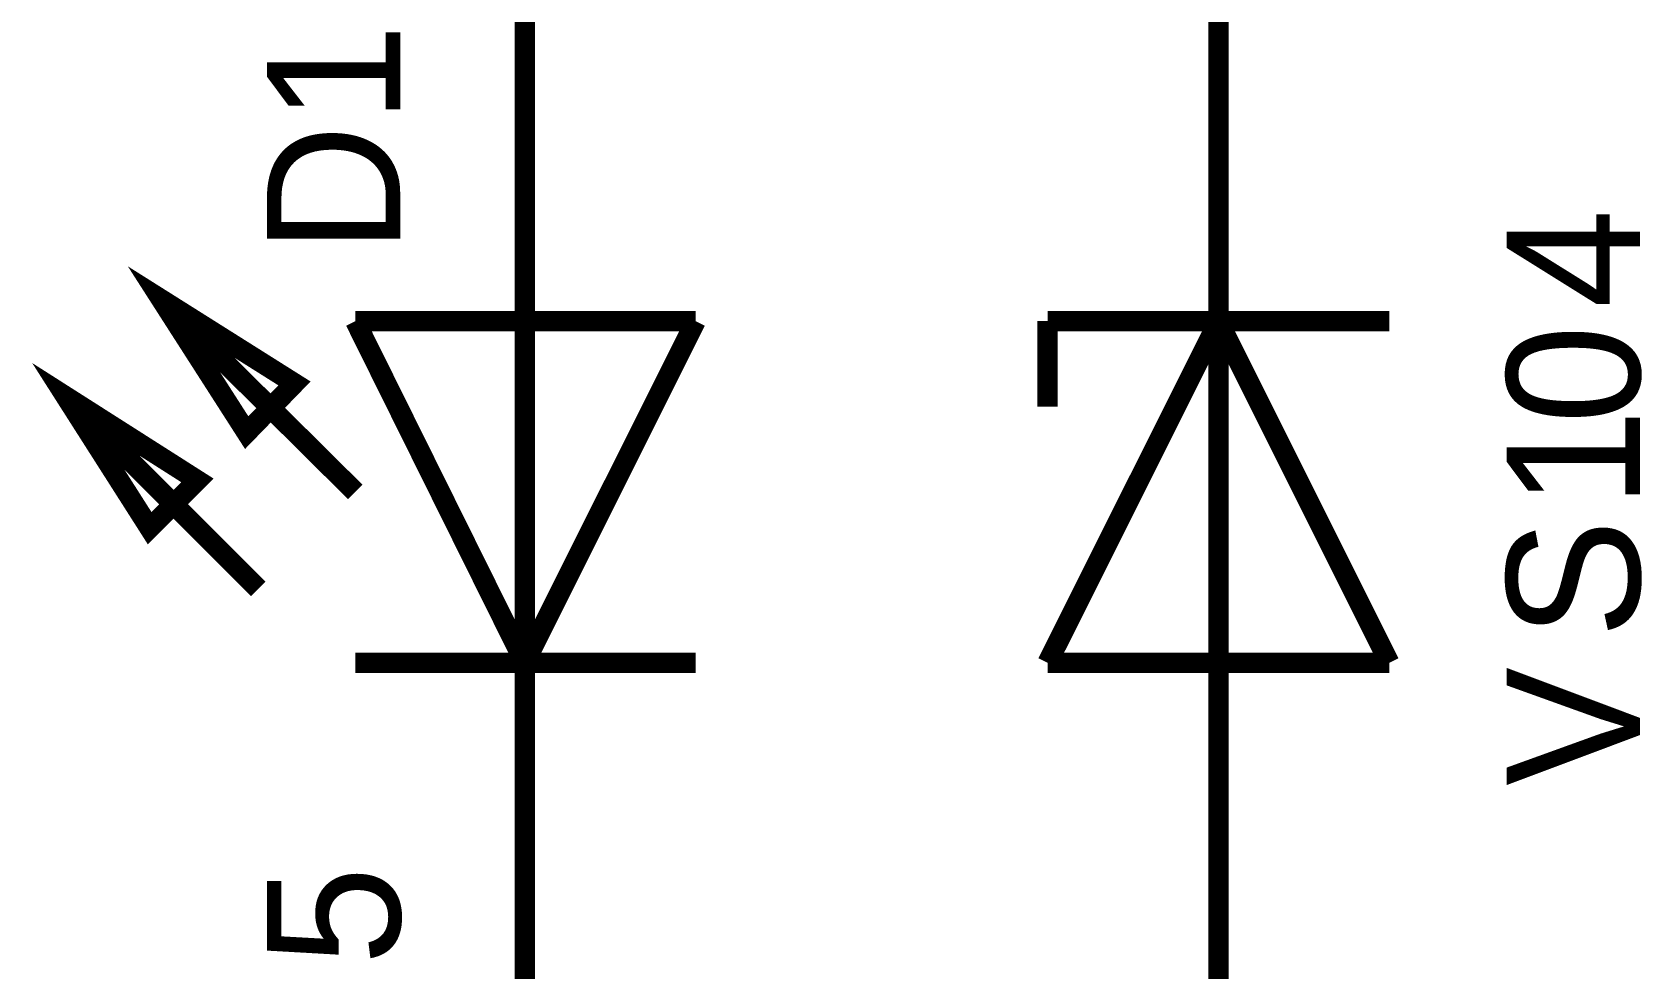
# Model space of a CAD drawing. Header units: millimetres. Extents: x 0 to 20.9, y 0 to 9.5.
# Drawn here: x 16.716 to 17.644, y 3.328 to 3.868 of the extents above; entities that cross this region are included whole.
import ezdxf

# ---------------------------------------------------------------- set-up
doc = ezdxf.new("R2010")
doc.units = ezdxf.units.MM
doc.header["$MEASUREMENT"] = 0
doc.layers.add('Sheet', color=255, linetype='Continuous')

msp = doc.modelspace()

# ---------------------------------------------------------------- linework, layer by layer
at = {"layer": 'Sheet', "const_width": 0.0118}
for points in [[(17.40015, 3.79933), (17.40015, 3.90626), (17, 3.90626), (17, 3.79933)], [(17, 3.70159), (17, 3.79933)], [(17.40015, 3.70159), (17.40015, 3.79933)], [(16.90226, 3.60302), (16.79032, 3.71412)], [(16.83961, 3.63727), (16.79032, 3.71412)], [(16.86717, 3.66567), (16.79032, 3.71412)], [(16.90226, 3.70159), (17.09857, 3.70159)], [(16.90226, 3.70159), (17, 3.50444)], [(17.09857, 3.70159), (17, 3.50444)], [(17, 3.50444), (17, 3.70159)], [(17.49872, 3.70159), (17.30157, 3.70159)], [(17.30157, 3.50444), (17.40015, 3.70159)], [(17.30157, 3.70159), (17.30157, 3.6523)], [(17.40015, 3.50444), (17.40015, 3.70159)], [(17.40015, 3.70159), (17.49872, 3.50444)], [(16.84629, 3.54705), (16.73518, 3.65815)], [(16.8112, 3.6097), (16.73518, 3.65815)], [(16.78364, 3.58213), (16.73518, 3.65815)], [(16.90226, 3.50444), (17.09857, 3.50444)], [(17, 3.50444), (17, 3.40587)], [(17.49872, 3.50444), (17.30157, 3.50444)], [(17.40015, 3.50444), (17.40015, 3.40587)], [(17.40015, 3.40587), (17.40015, 3.29977), (17, 3.29977)], [(17, 3.40587), (17, 3.29977), (17, 3.19953)]]:
    msp.add_lwpolyline(points, dxfattribs=at)
at = {"layer": 'Sheet'}
for points, const_width in [([(16.79032, 3.71412), (16.83961, 3.63727), (16.86717, 3.66567), (16.79032, 3.71412)], 0.0118), ([(16.79032, 3.71412), (16.83961, 3.63727), (16.86717, 3.66567), (16.79032, 3.71412)], 0.0039), ([(16.73518, 3.65815), (16.78364, 3.58213), (16.8112, 3.6097), (16.73518, 3.65815)], 0.0118), ([(16.73518, 3.65815), (16.78364, 3.58213), (16.8112, 3.6097), (16.73518, 3.65815)], 0.0039)]:
    msp.add_lwpolyline(points, close=True, dxfattribs=dict(at, const_width=const_width))

# ---------------------------------------------------------------- texts
for s, p in [('1', (16.92816, 3.81604)), ('D', (16.92816, 3.74085)), ('4', (17.64324, 3.70911)), ('0', (17.64324, 3.64228)), ('1', (17.64324, 3.59383)), ('S', (17.64324, 3.51864)), ('V', (17.64324, 3.43343)), ('5', (16.92816, 3.32985))]:
    msp.add_text(s, height=0.07686, rotation=90, dxfattribs=at).set_placement(p)

doc.saveas('drawing.dxf')
